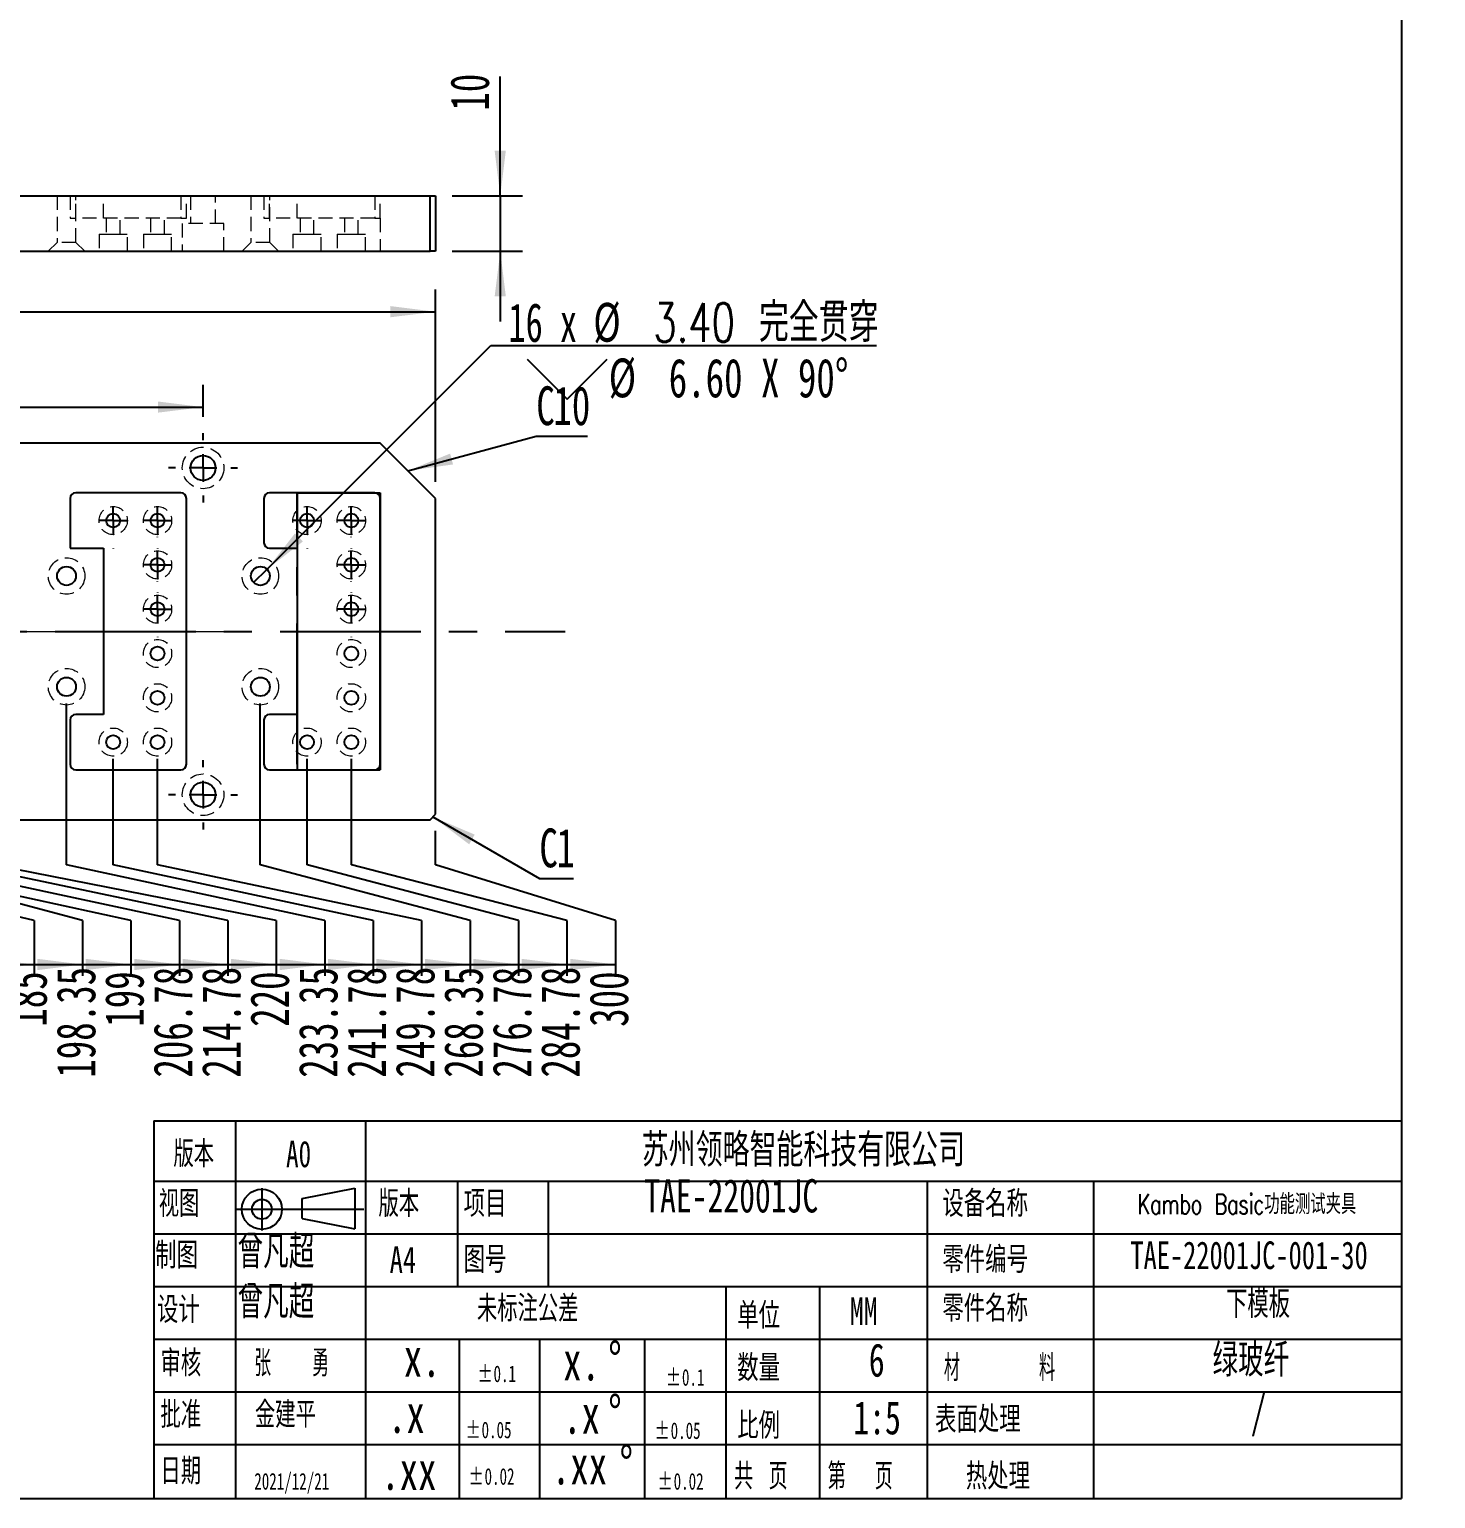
# Model space of a CAD drawing. Header units: millimetres. Extents: x 2 to 295, y 3 to 207.
# Drawn here: x 168.3 to 295.3, y 3.1 to 135.7 of the extents above; entities that cross this region are included whole.
import ezdxf

# ---------------------------------------------------------------- set-up
doc = ezdxf.new("R2010")
doc.units = ezdxf.units.MM
doc.linetypes.add('CENTERX2', pattern=[20.32, 12.7, -2.54, 2.54, -2.54])
doc.linetypes.add('HIDDEN', pattern=[1.905, 1.27, -0.635])
for name, color, linetype in [('FORMAT', 7, 'Continuous'), ('图层1', 5, 'CENTERX2'), ('图层7', 7, 'Continuous'), ('图框', 7, 'Continuous')]:
    doc.layers.add(name, color=color, linetype=linetype)
doc.layers.add('粗实线', color=7, linetype='Continuous', lineweight=25)
doc.styles.add('SLDTEXTSTYLE0', font='TXT', dxfattribs={"width": 0.7, "bigfont": 'bigfont'})
doc.styles.add('SLDTEXTSTYLE1', font='TXT', dxfattribs={"width": 0.736842, "bigfont": 'bigfont'})
doc.styles.add('SLDTEXTSTYLE10', font='TXT', dxfattribs={"width": 0.65})
doc.styles.add('SLDTEXTSTYLE2', font='TXT', dxfattribs={"width": 0.7})
doc.styles.add('SLDTEXTSTYLE3', font='TXT', dxfattribs={"width": 0.663})
doc.styles.add('SLDTEXTSTYLE4', font='TXT', dxfattribs={"width": 0.559211, "bigfont": 'bigfont'})
doc.styles.add('SLDTEXTSTYLE5', font='TXT', dxfattribs={"width": 0.736842})
doc.styles.add('SLDTEXTSTYLE7', font='TXT', dxfattribs={"width": 0.657895, "bigfont": 'bigfont'})
doc.styles.add('SLDTEXTSTYLE8', font='TXT', dxfattribs={"width": 0.618421, "bigfont": 'bigfont'})
doc.styles.add('SLDTEXTSTYLE9', font='TXT', dxfattribs={"width": 0.58, "bigfont": 'bigfont'})
doc.dimstyles.new('SLDDIMSTYLE1', dxfattribs={"dimtxt": 3.5, "dimasz": 4.08, "dimexe": 0, "dimexo": 0.0625, "dimgap": 0.875, "dimtad": 0, "dimtih": 1, "dimtoh": 1, "dimlfac": 2, "dimrnd": 1e-09, "dimzin": 12, "dimdsep": 46, "dimtxsty": 'SLDTEXTSTYLE2', "dimsah": 1, "dimcen": 0.09, "dimadec": 0, "dimazin": 3, "dimtfac": 1, "dimtofl": 0, "dimtmove": 0, "dimatfit": 3, "dimfxl": 0, "dimfrac": 2, "dimtolj": 1, "dimtzin": 12, "dimarcsym": 0})
doc.dimstyles.new('SLDDIMSTYLE2', dxfattribs={"dimtxt": 3.5, "dimasz": 4.08, "dimexe": 0, "dimexo": 0.0625, "dimgap": 0.875, "dimtad": 2, "dimlfac": 2, "dimrnd": 1e-09, "dimzin": 12, "dimdsep": 46, "dimtxsty": 'SLDTEXTSTYLE2', "dimsah": 1, "dimcen": 0.09, "dimadec": 0, "dimazin": 3, "dimtol": 1, "dimtm": 0.1, "dimtfac": 1, "dimtofl": 0, "dimtmove": 0, "dimatfit": 3, "dimfxl": 0, "dimfrac": 2, "dimtolj": 1, "dimtzin": 0, "dimarcsym": 0})
doc.dimstyles.new('SLDDIMSTYLE3', dxfattribs={"dimtxt": 3.5, "dimasz": 4.08, "dimexe": 0, "dimexo": 0.0625, "dimgap": 0.875, "dimtad": 2, "dimlfac": 2, "dimrnd": 1e-09, "dimzin": 12, "dimdsep": 46, "dimtxsty": 'SLDTEXTSTYLE2', "dimsah": 1, "dimcen": 0.09, "dimadec": 0, "dimazin": 3, "dimtfac": 1, "dimtofl": 0, "dimtmove": 0, "dimatfit": 3, "dimfxl": 0, "dimfrac": 2, "dimtolj": 1, "dimtzin": 12, "dimarcsym": 0})
doc.dimstyles.new('SLDDIMSTYLE4', dxfattribs={"dimtxt": 3.5, "dimasz": 4.08, "dimexe": 0, "dimexo": 0.0625, "dimgap": 0.875, "dimtad": 0, "dimtih": 1, "dimtoh": 1, "dimlfac": 2, "dimrnd": 1e-09, "dimzin": 4, "dimdsep": 46, "dimtxsty": 'SLDTEXTSTYLE2', "dimblk1": 'NONE', "dimsah": 1, "dimcen": 0, "dimadec": 0, "dimazin": 1, "dimtfac": 1, "dimtmove": 0, "dimatfit": 3, "dimldrblk": 'NONE', "dimfxl": 0, "dimfrac": 2, "dimtolj": 1, "dimtzin": 12, "dimarcsym": 0})
doc.dimstyles.new('SLDDIMSTYLE5', dxfattribs={"dimtxt": 3.5, "dimasz": 4.08, "dimexe": 0, "dimexo": 0.0625, "dimgap": 0.875, "dimtad": 2, "dimlfac": 2, "dimrnd": 1e-09, "dimzin": 12, "dimdsep": 46, "dimtxsty": 'SLDTEXTSTYLE2', "dimsah": 1, "dimcen": 0.09, "dimadec": 0, "dimazin": 3, "dimtfac": 1, "dimtmove": 0, "dimatfit": 0, "dimfxl": 0, "dimfrac": 2, "dimtolj": 1, "dimtzin": 12, "dimarcsym": 0})

# ---------------------------------------------------------------- blocks, each defined once
blk = doc.blocks.new('SW_NOTE_0')
at = {"layer": '图层7', "color": 0, "char_height": 1.5, "attachment_point": 1, "style": 'SLDTEXTSTYLE3'}
for s, insert in [('%%p', (0, 1.93)), ('0.05', (1.44, 1.93))]:
    blk.add_mtext(s, dxfattribs=dict(at, insert=insert))
blk = doc.blocks.new('SW_NOTE_1')
at = {"layer": '图层7', "color": 0, "char_height": 1.5, "attachment_point": 1, "style": 'SLDTEXTSTYLE3'}
for s, insert in [('%%p', (0, 1.93)), ('0.02', (1.44, 1.93))]:
    blk.add_mtext(s, dxfattribs=dict(at, insert=insert))
blk = doc.blocks.new('SW_NOTE_2')
at = {"layer": '图层7', "color": 0, "char_height": 1.5, "attachment_point": 1, "style": 'SLDTEXTSTYLE3'}
for s, insert in [('%%p', (0, 1.93)), ('0.1', (1.44, 1.93))]:
    blk.add_mtext(s, dxfattribs=dict(at, insert=insert))
blk = doc.blocks.new('SW_NOTE_4')
at = {"layer": '图层7', "color": 0, "char_height": 3.5, "attachment_point": 1, "style": 'SLDTEXTSTYLE2'}
for s, insert in [('%%d', (4.07, 4.51)), ('.x', (0, 4.51))]:
    blk.add_mtext(s, dxfattribs=dict(at, insert=insert))
blk = doc.blocks.new('SW_NOTE_5')
at = {"layer": '图层7', "color": 0, "char_height": 3.5, "attachment_point": 1, "style": 'SLDTEXTSTYLE2'}
for s, insert in [('%%d', (4.07, 4.51)), ('x.', (0, 4.51))]:
    blk.add_mtext(s, dxfattribs=dict(at, insert=insert))
blk = doc.blocks.new('SW_NOTE_6')
at = {"layer": '图层7', "color": 0, "char_height": 3.5, "attachment_point": 1, "style": 'SLDTEXTSTYLE2'}
for s, insert in [('%%d', (6.11, 4.51)), ('.xx', (0, 4.51))]:
    blk.add_mtext(s, dxfattribs=dict(at, insert=insert))
blk = doc.blocks.new('SW_NOTE_7')
at = {"layer": '图层7', "color": 0, "char_height": 1.5, "attachment_point": 1, "style": 'SLDTEXTSTYLE3'}
for s, insert in [('%%p', (0, 1.93)), ('0.1', (1.44, 1.93))]:
    blk.add_mtext(s, dxfattribs=dict(at, insert=insert))
blk = doc.blocks.new('SW_NOTE_8')
at = {"layer": '图层7', "color": 0, "char_height": 1.5, "attachment_point": 1, "style": 'SLDTEXTSTYLE3'}
for s, insert in [('%%p', (0, 1.93)), ('0.05', (1.44, 1.93))]:
    blk.add_mtext(s, dxfattribs=dict(at, insert=insert))
blk = doc.blocks.new('SW_NOTE_9')
at = {"layer": '图层7', "color": 0, "char_height": 1.5, "attachment_point": 1, "style": 'SLDTEXTSTYLE3'}
for s, insert in [('%%p', (0, 1.93)), ('0.02', (1.44, 1.93))]:
    blk.add_mtext(s, dxfattribs=dict(at, insert=insert))
blk = doc.blocks.new('_D_26')
at = {"layer": '图框'}
for p, q in [((147.49, 60.29), (147.49, 67.88)), ((168.73, 55.29), (147.49, 60.29)), ((168.73, 55.29), (168.73, 50.29)), ((164.35, 51.31), (168.73, 51.31))]:
    blk.add_line(p, q, dxfattribs=at)
blk.add_solid([(168.73, 51.31), (164.65, 51.82), (164.65, 50.8)], dxfattribs=at)
at = {"layer": '图框', "insert": (166.38, 45.69), "char_height": 3.5, "attachment_point": 1, "rotation": 90, "style": 'SLDTEXTSTYLE2'}
blk.add_mtext('185', dxfattribs=at)
blk = doc.blocks.new('_D_27')
at = {"layer": '图框'}
for p, q in [((154.16, 60.29), (154.16, 74.88)), ((173.1, 55.29), (154.16, 60.29)), ((173.1, 55.29), (173.1, 50.29)), ((168.73, 51.31), (173.1, 51.31))]:
    blk.add_line(p, q, dxfattribs=at)
blk.add_solid([(173.1, 51.31), (169.02, 51.82), (169.02, 50.8)], dxfattribs=at)
at = {"layer": '图框', "insert": (170.76, 41.09), "char_height": 3.5, "attachment_point": 1, "rotation": 90, "style": 'SLDTEXTSTYLE2'}
blk.add_mtext('198.35', dxfattribs=at)
blk = doc.blocks.new('_D_28')
at = {"layer": '图框'}
for p, q in [((154.49, 60.29), (154.49, 67.88)), ((177.48, 55.29), (154.49, 60.29)), ((177.48, 55.29), (177.48, 50.29)), ((173.1, 51.31), (177.48, 51.31))]:
    blk.add_line(p, q, dxfattribs=at)
blk.add_solid([(177.48, 51.31), (173.4, 51.82), (173.4, 50.8)], dxfattribs=at)
at = {"layer": '图框', "insert": (175.13, 45.69), "char_height": 3.5, "attachment_point": 1, "rotation": 90, "style": 'SLDTEXTSTYLE2'}
blk.add_mtext('199', dxfattribs=at)
blk = doc.blocks.new('_D_29')
at = {"layer": '图框'}
for p, q in [((158.38, 60.29), (158.38, 69.88)), ((181.85, 55.29), (158.38, 60.29)), ((181.85, 55.29), (181.85, 50.29)), ((177.48, 51.31), (181.85, 51.31))]:
    blk.add_line(p, q, dxfattribs=at)
blk.add_solid([(181.85, 51.31), (177.77, 51.82), (177.77, 50.8)], dxfattribs=at)
at = {"layer": '图框', "insert": (179.51, 41.1), "char_height": 3.5, "attachment_point": 1, "rotation": 90, "style": 'SLDTEXTSTYLE2'}
blk.add_mtext('206.78', dxfattribs=at)
blk = doc.blocks.new('_D_30')
at = {"layer": '图框'}
for p, q in [((162.38, 60.29), (162.38, 69.88)), ((186.23, 55.29), (162.38, 60.29)), ((186.23, 55.29), (186.23, 50.29)), ((181.85, 51.31), (186.23, 51.31))]:
    blk.add_line(p, q, dxfattribs=at)
blk.add_solid([(186.23, 51.31), (182.15, 51.82), (182.15, 50.8)], dxfattribs=at)
at = {"layer": '图框', "insert": (183.88, 41.09), "char_height": 3.5, "attachment_point": 1, "rotation": 90, "style": 'SLDTEXTSTYLE2'}
blk.add_mtext('214.78', dxfattribs=at)
blk = doc.blocks.new('_D_31')
at = {"layer": '图框'}
for p, q in [((164.99, 60.29), (164.99, 67.88)), ((190.6, 55.29), (164.99, 60.29)), ((190.6, 55.29), (190.6, 50.29)), ((186.23, 51.31), (190.6, 51.31))]:
    blk.add_line(p, q, dxfattribs=at)
blk.add_solid([(190.6, 51.31), (186.52, 51.82), (186.52, 50.8)], dxfattribs=at)
at = {"layer": '图框', "insert": (188.25, 45.68), "char_height": 3.5, "attachment_point": 1, "rotation": 90, "style": 'SLDTEXTSTYLE2'}
blk.add_mtext('220', dxfattribs=at)
blk = doc.blocks.new('_D_32')
at = {"layer": '图框'}
for p, q in [((171.66, 60.29), (171.66, 74.88)), ((194.98, 55.29), (171.66, 60.29)), ((194.98, 55.29), (194.98, 50.29)), ((190.6, 51.31), (194.98, 51.31))]:
    blk.add_line(p, q, dxfattribs=at)
blk.add_solid([(194.98, 51.31), (190.9, 51.82), (190.9, 50.8)], dxfattribs=at)
at = {"layer": '图框', "insert": (192.63, 41.08), "char_height": 3.5, "attachment_point": 1, "rotation": 90, "style": 'SLDTEXTSTYLE2'}
blk.add_mtext('233.35', dxfattribs=at)
blk = doc.blocks.new('_D_33')
at = {"layer": '图框'}
for p, q in [((175.88, 60.29), (175.88, 69.88)), ((199.35, 55.29), (175.88, 60.29)), ((199.35, 55.29), (199.35, 50.29)), ((194.98, 51.31), (199.35, 51.31))]:
    blk.add_line(p, q, dxfattribs=at)
blk.add_solid([(199.35, 51.31), (195.27, 51.82), (195.27, 50.8)], dxfattribs=at)
at = {"layer": '图框', "insert": (197, 41.09), "char_height": 3.5, "attachment_point": 1, "rotation": 90, "style": 'SLDTEXTSTYLE2'}
blk.add_mtext('241.78', dxfattribs=at)
blk = doc.blocks.new('_D_34')
at = {"layer": '图框'}
for p, q in [((179.88, 60.29), (179.88, 69.88)), ((203.72, 55.29), (179.88, 60.29)), ((203.72, 55.29), (203.72, 50.29)), ((199.35, 51.31), (203.72, 51.31))]:
    blk.add_line(p, q, dxfattribs=at)
blk.add_solid([(203.72, 51.31), (199.64, 51.82), (199.64, 50.8)], dxfattribs=at)
at = {"layer": '图框', "insert": (201.38, 41.1), "char_height": 3.5, "attachment_point": 1, "rotation": 90, "style": 'SLDTEXTSTYLE2'}
blk.add_mtext('249.78', dxfattribs=at)
blk = doc.blocks.new('_D_35')
at = {"layer": '图框'}
for p, q in [((189.16, 60.29), (189.16, 74.88)), ((208.1, 55.29), (189.16, 60.29)), ((208.1, 55.29), (208.1, 50.29)), ((203.72, 51.31), (208.1, 51.31))]:
    blk.add_line(p, q, dxfattribs=at)
blk.add_solid([(208.1, 51.31), (204.02, 51.82), (204.02, 50.8)], dxfattribs=at)
at = {"layer": '图框', "insert": (205.75, 41.09), "char_height": 3.5, "attachment_point": 1, "rotation": 90, "style": 'SLDTEXTSTYLE2'}
blk.add_mtext('268.35', dxfattribs=at)
blk = doc.blocks.new('_D_36')
at = {"layer": '图框'}
for p, q in [((193.38, 60.29), (193.38, 69.88)), ((212.47, 55.29), (193.38, 60.29)), ((212.47, 55.29), (212.47, 50.29)), ((208.1, 51.31), (212.47, 51.31))]:
    blk.add_line(p, q, dxfattribs=at)
blk.add_solid([(212.47, 51.31), (208.39, 51.82), (208.39, 50.8)], dxfattribs=at)
at = {"layer": '图框', "insert": (210.13, 41.1), "char_height": 3.5, "attachment_point": 1, "rotation": 90, "style": 'SLDTEXTSTYLE2'}
blk.add_mtext('276.78', dxfattribs=at)
blk = doc.blocks.new('_D_37')
at = {"layer": '图框'}
for p, q in [((197.38, 60.29), (197.38, 69.88)), ((216.85, 55.29), (197.38, 60.29)), ((216.85, 55.29), (216.85, 50.29)), ((212.47, 51.31), (216.85, 51.31))]:
    blk.add_line(p, q, dxfattribs=at)
blk.add_solid([(216.85, 51.31), (212.77, 51.82), (212.77, 50.8)], dxfattribs=at)
at = {"layer": '图框', "insert": (214.5, 41.1), "char_height": 3.5, "attachment_point": 1, "rotation": 90, "style": 'SLDTEXTSTYLE2'}
blk.add_mtext('284.78', dxfattribs=at)
blk = doc.blocks.new('_D_38')
at = {"layer": '图框'}
for p, q in [((204.99, 60.29), (204.99, 63.38)), ((221.22, 55.29), (204.99, 60.29)), ((221.22, 55.29), (221.22, 50.29)), ((216.85, 51.31), (221.22, 51.31))]:
    blk.add_line(p, q, dxfattribs=at)
blk.add_solid([(221.22, 51.31), (217.14, 51.82), (217.14, 50.8)], dxfattribs=at)
at = {"layer": '图框', "insert": (218.88, 45.68), "char_height": 3.5, "attachment_point": 1, "rotation": 90, "style": 'SLDTEXTSTYLE2'}
blk.add_mtext('300', dxfattribs=at)
blk = doc.blocks.new('_D_39')
at = {"layer": '图框'}
for p, q in [((54.99, 99.38), (54.99, 112.23)), ((204.99, 94.88), (204.99, 112.23)), ((54.99, 110.23), (204.99, 110.23))]:
    blk.add_line(p, q, dxfattribs=at)
for points in [[(54.99, 110.23), (59.07, 109.73), (59.07, 110.74)], [(204.99, 110.23), (200.91, 110.74), (200.91, 109.73)]]:
    blk.add_solid(points, dxfattribs=at)
at = {"layer": '图框', "char_height": 3.5, "attachment_point": 1, "style": 'SLDTEXTSTYLE2'}
for s, insert in [('0', (134.81, 119.12)), ('300', (126.51, 114.75)), ('0.10', (134.81, 114.76)), ('-', (132.65, 114.76))]:
    blk.add_mtext(s, dxfattribs=dict(at, insert=insert))
blk = doc.blocks.new('_D_43')
at = {"layer": '图框'}
for p, q in [((131.49, 100.75), (131.49, 103.62)), ((183.99, 100.75), (183.99, 103.62)), ((131.49, 101.62), (183.99, 101.62))]:
    blk.add_line(p, q, dxfattribs=at)
for points in [[(131.49, 101.62), (135.57, 101.12), (135.57, 102.13)], [(183.99, 101.62), (179.91, 102.13), (179.91, 101.12)]]:
    blk.add_solid(points, dxfattribs=at)
at = {"layer": '图框', "insert": (158.59, 106.14), "char_height": 3.5, "attachment_point": 1, "style": 'SLDTEXTSTYLE2'}
blk.add_mtext('105', dxfattribs=at)
blk = doc.blocks.new('SW_CHAMFER_DIMENSION_0')
at = {"layer": '图框', "color": 0}
for p, q in [((-11.59, -3.11), (0, 0)), ((0, 0), (4.61, 0))]:
    blk.add_line(p, q, dxfattribs=at)
blk.add_solid([(-11.59, -3.11), (-7.52, -2.54), (-7.78, -1.56)], dxfattribs=at)
at = {"layer": '图框', "color": 0, "char_height": 3.5, "attachment_point": 1, "style": 'SLDTEXTSTYLE2'}
for s, insert in [('C', (0, 4.51)), ('10', (1.54, 4.51))]:
    blk.add_mtext(s, dxfattribs=dict(at, insert=insert))
blk = doc.blocks.new('SW_CHAMFER_DIMENSION_1')
at = {"layer": '图框', "color": 0}
for p, q in [((-9.62, 5.56), (0, 0)), ((0, 0), (3.07, 0))]:
    blk.add_line(p, q, dxfattribs=at)
blk.add_solid([(-9.62, 5.56), (-6.34, 3.08), (-5.84, 3.96)], dxfattribs=at)
at = {"layer": '图框', "color": 0, "char_height": 3.5, "attachment_point": 1, "style": 'SLDTEXTSTYLE2'}
for s, insert in [('C', (0, 4.51)), ('1', (1.54, 4.51))]:
    blk.add_mtext(s, dxfattribs=dict(at, insert=insert))
blk = doc.blocks.new('SW_SYMBOL_HOLE_SINK')
at = {"layer": '图框', "color": 0}
for p, q in [((0, 875), (800, 75)), ((800, 75), (1600, 875))]:
    blk.add_line(p, q, dxfattribs=at)
blk = doc.blocks.new('_D_44')
at = {"layer": '图框'}
for p, q in [((189.77, 86.98), (209.98, 107.19)), ((209.98, 107.19), (244.79, 107.19)), ((188.56, 85.78), (189.77, 86.98))]:
    blk.add_line(p, q, dxfattribs=at)
blk.add_solid([(189.77, 86.98), (193.01, 89.5), (192.29, 90.22)], dxfattribs=at)
at = {"layer": '图框', "xscale": 0.004511737089201878, "yscale": 0.004511737089201878, "zscale": 0.004511737089201878}
blk.add_blockref('SW_SYMBOL_HOLE_SINK', (213.25, 102.01), dxfattribs=at)
at = {"layer": '图框', "char_height": 3.5, "attachment_point": 1}
for s, insert, style in [('16 x', (211.57, 111.01), 'SLDTEXTSTYLE10'), ('%%c', (219.23, 111.03), 'SLDTEXTSTYLE2'), ('3.40 \\M+18AAE\\M+19153贯\\M+190FA', (224.66, 111.01), 'SLDTEXTSTYLE0'), ('%%c', (220.62, 106.01), 'SLDTEXTSTYLE2'), ('6.60 X 90°', (226.04, 106), 'SLDTEXTSTYLE2')]:
    blk.add_mtext(s, dxfattribs=dict(at, insert=insert, style=style))
blk = doc.blocks.new('_NONE')
blk = doc.blocks.new('SW_CENTERMARKSYMBOL_0')
at = {"layer": '图框', "color": 0}
for p, q in [((0, 2.5), (0, 2.525)), ((17.5, 2.5), (17.5, 2.525)), ((0, 0), (-1.25, 0)), ((0, 0), (0, 1.25)), ((0, 0), (0, -1.25)), ((0, 0), (1.25, 0)), ((17.5, 0), (16.25, 0)), ((17.5, 0), (17.5, 1.25)), ((17.5, 0), (17.5, -1.25)), ((17.5, 0), (18.75, 0)), ((20, 0), (20.025, 0)), ((0, -2.5), (0, -2.525)), ((17.5, -2.5), (17.5, -2.525))]:
    blk.add_line(p, q, dxfattribs=at)
blk = doc.blocks.new('SW_CENTERMARKSYMBOL_1')
at = {"layer": '图框', "color": 0}
for p, q in [((0, 2.5), (0, 2.525)), ((17.5, 2.5), (17.5, 2.525)), ((0, 0), (-1.25, 0)), ((0, 0), (0, 1.25)), ((0, 0), (0, -1.25)), ((0, 0), (1.25, 0)), ((17.5, 0), (16.25, 0)), ((17.5, 0), (17.5, 1.25)), ((17.5, 0), (17.5, -1.25)), ((17.5, 0), (18.75, 0)), ((20, 0), (20.025, 0)), ((0, -2.5), (0, -2.525)), ((17.5, -2.5), (17.5, -2.525))]:
    blk.add_line(p, q, dxfattribs=at)
blk = doc.blocks.new('SW_CENTERMARKSYMBOL_2')
at = {"layer": '图框', "color": 0}
for p, q in [((-87.5, 2.5), (-87.5, 2.525)), ((-70, 2.5), (-70, 2.525)), ((-52.5, 2.5), (-52.5, 2.525)), ((-35, 2.5), (-35, 2.525)), ((-17.5, 2.5), (-17.5, 2.525)), ((0, 2.5), (0, 2.525)), ((17.5, 2.5), (17.5, 2.525)), ((-90, 0), (-90.025, 0)), ((-87.5, 0), (-88.75, 0)), ((-87.5, 0), (-87.5, 1.25)), ((-87.5, 0), (-87.5, -1.25)), ((-87.5, 0), (-86.25, 0)), ((-70, 0), (-71.25, 0)), ((-70, 0), (-70, 1.25)), ((-70, 0), (-70, -1.25)), ((-70, 0), (-68.75, 0)), ((-52.5, 0), (-53.75, 0)), ((-52.5, 0), (-52.5, 1.25)), ((-52.5, 0), (-52.5, -1.25)), ((-52.5, 0), (-51.25, 0)), ((-35, 0), (-36.25, 0)), ((-35, 0), (-35, 1.25)), ((-35, 0), (-35, -1.25)), ((-35, 0), (-33.75, 0)), ((-17.5, 0), (-18.75, 0)), ((-17.5, 0), (-17.5, 1.25)), ((-17.5, 0), (-17.5, -1.25)), ((-17.5, 0), (-16.25, 0)), ((0, 0), (-1.25, 0)), ((0, 0), (0, 1.25)), ((0, 0), (0, -1.25)), ((0, 0), (1.25, 0)), ((17.5, 0), (16.25, 0)), ((17.5, 0), (17.5, 1.25)), ((17.5, 0), (17.5, -1.25)), ((17.5, 0), (18.75, 0)), ((20, 0), (20.025, 0)), ((-87.5, -2.5), (-87.5, -2.525)), ((-70, -2.5), (-70, -2.525)), ((-52.5, -2.5), (-52.5, -2.525)), ((-35, -2.5), (-35, -2.525)), ((-17.5, -2.5), (-17.5, -2.525)), ((0, -2.5), (0, -2.525)), ((17.5, -2.5), (17.5, -2.525))]:
    blk.add_line(p, q, dxfattribs=at)
blk = doc.blocks.new('SW_CENTERMARKSYMBOL_3')
at = {"layer": '图框', "color": 0}
for p, q in [((0, 2.5), (0, 2.525)), ((17.5, 2.5), (17.5, 2.525)), ((0, 0), (-1.25, 0)), ((0, 0), (0, 1.25)), ((0, 0), (0, -1.25)), ((0, 0), (1.25, 0)), ((17.5, 0), (16.25, 0)), ((17.5, 0), (17.5, 1.25)), ((17.5, 0), (17.5, -1.25)), ((17.5, 0), (18.75, 0)), ((20, 0), (20.025, 0)), ((0, -2.5), (0, -2.525)), ((17.5, -2.5), (17.5, -2.525))]:
    blk.add_line(p, q, dxfattribs=at)
blk = doc.blocks.new('SW_CENTERMARKSYMBOL_8')
at = {"layer": '图框', "color": 0}
for p, q in [((0, 2.5), (0, 3.125)), ((-2.5, 0), (-3.125, 0)), ((0, 0), (-1.25, 0)), ((0, 0), (0, 1.25)), ((0, 0), (0, -1.25)), ((0, 0), (1.25, 0)), ((2.5, 0), (3.125, 0)), ((0, -2.5), (0, -3.125))]:
    blk.add_line(p, q, dxfattribs=at)
blk = doc.blocks.new('SW_CENTERMARKSYMBOL_9')
at = {"layer": '图框', "color": 0}
for p, q in [((0, 2.5), (0, 3.125)), ((-2.5, 0), (-3.125, 0)), ((0, 0), (-1.25, 0)), ((0, 0), (0, 1.25)), ((0, 0), (0, -1.25)), ((0, 0), (1.25, 0)), ((2.5, 0), (3.125, 0)), ((0, -2.5), (0, -3.125))]:
    blk.add_line(p, q, dxfattribs=at)
blk = doc.blocks.new('_D_45')
at = {"layer": '图框'}
for p, q in [((210.83, 120.69), (210.83, 131.45)), ((206.49, 120.69), (212.83, 120.69)), ((210.83, 120.69), (210.83, 115.69)), ((206.49, 115.69), (212.83, 115.69)), ((210.83, 115.69), (210.83, 109.34))]:
    blk.add_line(p, q, dxfattribs=at)
for points in [[(210.83, 120.69), (211.33, 124.77), (210.32, 124.77)], [(210.83, 115.69), (210.32, 111.61), (211.33, 111.61)]]:
    blk.add_solid(points, dxfattribs=at)
at = {"layer": '图框', "insert": (206.31, 128.38), "char_height": 3.5, "attachment_point": 1, "rotation": 90, "style": 'SLDTEXTSTYLE2'}
blk.add_mtext('10', dxfattribs=at)

msp = doc.modelspace()

# ---------------------------------------------------------------- linework, layer by layer
at = {"color": 7, "linetype": 'Continuous', "lineweight": 25}
for p, q in [((55.489, 120.6896), (204.489, 120.6896)), ((204.489, 115.6896), (204.489, 120.6896)), ((204.489, 120.6896), (204.989, 120.6896)), ((204.989, 120.6896), (204.989, 115.6896)), ((55.489, 115.6896), (204.489, 115.6896)), ((204.989, 115.6896), (204.489, 115.6896)), ((199.989, 98.3787), (55.489, 98.3787)), ((204.989, 93.3787), (199.989, 98.3787)), ((171.989, 93.3787), (171.989, 88.8787)), ((181.989, 93.8787), (172.489, 93.8787)), ((182.489, 69.3787), (182.489, 93.3787)), ((189.489, 93.3787), (189.489, 89.3787)), ((199.489, 93.8787), (189.989, 93.8787)), ((199.989, 69.3787), (199.989, 93.3787)), ((204.989, 64.8787), (204.989, 93.3787)), ((171.989, 88.8787), (174.989, 88.8787)), ((174.989, 88.8787), (174.989, 73.8787)), ((189.989, 88.8787), (192.489, 88.8787)), ((192.489, 88.8787), (192.489, 73.8787)), ((171.989, 73.3787), (171.989, 69.3787)), ((174.989, 73.8787), (172.489, 73.8787)), ((189.489, 73.3787), (189.489, 69.3787)), ((192.489, 73.8787), (189.989, 73.8787)), ((172.489, 68.8787), (181.989, 68.8787)), ((189.989, 68.8787), (199.489, 68.8787)), ((55.489, 64.3787), (204.489, 64.3787)), ((204.489, 64.3787), (204.989, 64.8787))]:
    msp.add_line(p, q, dxfattribs=at)
at = {"color": 7, "linetype": 'HIDDEN', "lineweight": 18}
for p, q in [((170.814, 120.6896), (170.814, 116.4896)), ((171.989, 120.6896), (171.989, 118.6896)), ((172.489, 118.6896), (172.489, 120.6896)), ((172.514, 116.4896), (172.514, 120.6896)), ((174.989, 118.6896), (174.989, 120.6896)), ((181.989, 120.6896), (181.989, 118.6896)), ((182.489, 118.6896), (182.489, 120.6896)), ((182.864, 120.6896), (182.864, 118.1896)), ((185.114, 118.1896), (185.114, 120.6896)), ((188.314, 120.6896), (188.314, 116.4896)), ((189.489, 120.6896), (189.489, 118.6896)), ((189.989, 118.6896), (189.989, 120.6896)), ((190.014, 116.4896), (190.014, 120.6896)), ((192.489, 118.6896), (192.489, 120.6896)), ((199.489, 120.6896), (199.489, 118.6896)), ((199.989, 118.6896), (199.989, 120.6896)), ((171.989, 118.6896), (172.489, 118.6896)), ((181.989, 118.6896), (172.489, 118.6896)), ((175.254, 118.6896), (175.254, 117.2396)), ((176.504, 117.2396), (176.504, 118.6896)), ((179.254, 118.6896), (179.254, 117.2396)), ((180.504, 117.2396), (180.504, 118.6896)), ((181.989, 118.6896), (182.489, 118.6896)), ((185.864, 118.1896), (182.114, 118.1896)), ((182.114, 118.1896), (182.114, 115.6896)), ((185.864, 115.6896), (185.864, 118.1896)), ((189.489, 118.6896), (189.989, 118.6896)), ((199.489, 118.6896), (189.989, 118.6896)), ((192.754, 118.6896), (192.754, 117.2396)), ((194.004, 117.2396), (194.004, 118.6896)), ((196.754, 118.6896), (196.754, 117.2396)), ((198.004, 117.2396), (198.004, 118.6896)), ((199.489, 118.6896), (199.989, 118.6896)), ((199.989, 118.6896), (199.989, 115.6896)), ((174.604, 117.2396), (175.879, 117.2396)), ((174.604, 117.2396), (174.604, 115.6896)), ((175.879, 117.2396), (177.154, 117.2396)), ((177.154, 115.6896), (177.154, 117.2396)), ((178.604, 117.2396), (179.879, 117.2396)), ((178.604, 117.2396), (178.604, 115.6896)), ((179.879, 117.2396), (181.154, 117.2396)), ((181.154, 115.6896), (181.154, 117.2396)), ((192.104, 117.2396), (193.379, 117.2396)), ((192.104, 117.2396), (192.104, 115.6896)), ((193.379, 117.2396), (194.654, 117.2396)), ((194.654, 115.6896), (194.654, 117.2396)), ((196.104, 117.2396), (197.379, 117.2396)), ((196.104, 117.2396), (196.104, 115.6896)), ((197.379, 117.2396), (198.654, 117.2396)), ((198.654, 115.6896), (198.654, 117.2396)), ((170.814, 116.4896), (170.014, 115.6896)), ((172.514, 116.4896), (170.814, 116.4896)), ((173.314, 115.6896), (172.514, 116.4896)), ((188.314, 116.4896), (187.514, 115.6896)), ((190.014, 116.4896), (188.314, 116.4896)), ((190.814, 115.6896), (190.014, 116.4896))]:
    msp.add_line(p, q, dxfattribs=at)
at = {"color": 7, "linetype": 'CENTERX2'}
for p, q in [((192.489, 69.3787), (192.489, 93.8787)), ((192.489, 93.8787), (199.989, 93.8787)), ((129.989, 81.3787), (216.6855, 81.3787))]:
    msp.add_line(p, q, dxfattribs=at)
at = {"color": 7, "linetype": 'Continuous'}
for p, q in [((192.489, 93.8787), (199.989, 93.8787)), ((192.489, 93.8787), (192.489, 68.8787)), ((199.989, 93.8787), (199.989, 68.8787)), ((192.489, 68.8787), (199.989, 68.8787))]:
    msp.add_line(p, q, dxfattribs=at)
at = {"color": 7, "linetype": 'HIDDEN', "lineweight": 18}
for centre, radius in [((183.989, 96.1287), 1.875), ((175.879, 91.3787), 1.275), ((179.879, 91.3787), 1.275), ((193.379, 91.3787), 1.275), ((197.379, 91.3787), 1.275), ((171.664, 86.3787), 1.65), ((179.879, 87.3787), 1.275), ((189.164, 86.3787), 1.65), ((197.379, 87.3787), 1.275), ((179.879, 83.3787), 1.275), ((197.379, 83.3787), 1.275), ((179.879, 79.3787), 1.275), ((197.379, 79.3787), 1.275), ((171.664, 76.3787), 1.65), ((189.164, 76.3787), 1.65), ((179.879, 75.3787), 1.275), ((197.379, 75.3787), 1.275), ((175.879, 71.3787), 1.275), ((179.879, 71.3787), 1.275), ((193.379, 71.3787), 1.275), ((197.379, 71.3787), 1.275), ((183.989, 66.6287), 1.875)]:
    msp.add_circle(centre, radius, dxfattribs=at)
at = {"color": 7, "linetype": 'Continuous', "lineweight": 25}
for centre, radius in [((183.989, 96.1287), 1.125), ((175.879, 91.3787), 0.625), ((179.879, 91.3787), 0.625), ((193.379, 91.3787), 0.625), ((197.379, 91.3787), 0.625), ((179.879, 87.3787), 0.625), ((197.379, 87.3787), 0.625), ((171.664, 86.3787), 0.85), ((189.164, 86.3787), 0.85), ((179.879, 83.3787), 0.625), ((197.379, 83.3787), 0.625), ((179.879, 79.3787), 0.625), ((197.379, 79.3787), 0.625), ((171.664, 76.3787), 0.85), ((189.164, 76.3787), 0.85), ((179.879, 75.3787), 0.625), ((197.379, 75.3787), 0.625), ((175.879, 71.3787), 0.625), ((179.879, 71.3787), 0.625), ((193.379, 71.3787), 0.625), ((197.379, 71.3787), 0.625), ((183.989, 66.6287), 1.125)]:
    msp.add_circle(centre, radius, dxfattribs=at)
for centre, start, end in [((172.489, 93.3787), 90, 180), ((181.989, 93.3787), 0, 90), ((189.989, 93.3787), 90, 180), ((199.489, 93.3787), 0, 90), ((189.989, 89.3787), 180, 270), ((172.489, 73.3787), 90, 180), ((189.989, 73.3787), 90, 180), ((172.489, 69.3787), 180, 270), ((181.989, 69.3787), 270, 0), ((189.989, 69.3787), 180, 270), ((199.489, 69.3787), 270, 0)]:
    msp.add_arc(centre, 0.5, start, end, dxfattribs=at)
at = {"layer": 'FORMAT'}
for p, q in [((186.9105, 37.1977), (186.9105, 3.096)), ((198.6608, 37.1977), (198.6608, 3.096)), ((179.5526, 31.7585), (292.2034, 31.7585)), ((192.9513, 30.2008), (197.6888, 31.1259)), ((197.6888, 31.1259), (197.6888, 27.459)), ((206.9514, 31.7585), (206.9514, 22.2447)), ((215.1545, 31.7585), (215.1545, 22.2447)), ((249.3619, 31.7585), (249.3619, 3.096)), ((264.3995, 31.7585), (264.3995, 3.096)), ((192.9513, 28.3841), (192.9513, 30.2008)), ((192.9513, 28.3841), (197.6888, 27.459)), ((179.5526, 27.0016), (292.2034, 27.0016)), ((179.5526, 22.2447), (292.2034, 22.2447)), ((231.209, 22.2447), (231.209, 3.096)), ((239.69, 3.096), (239.69, 22.2447)), ((179.5526, 17.4877), (292.2034, 17.4877)), ((207.1023, 17.4877), (207.1023, 3.096)), ((214.3712, 17.4877), (214.3712, 3.096)), ((223.8382, 17.4877), (223.8382, 3.096)), ((179.5526, 12.7308), (292.2034, 12.7308)), ((179.5526, 7.9739), (292.2034, 7.9739))]:
    msp.add_line(p, q, dxfattribs=at)
at = {"layer": 'FORMAT', "linetype": 'CENTERX2'}
for p, q in [((189.3023, 31.121), (189.3023, 27.3042)), ((186.9105, 29.2126), (198.5177, 29.2126))]:
    msp.add_line(p, q, dxfattribs=at)
at = {"layer": 'FORMAT'}
for radius in [1.8127, 0.8876]:
    msp.add_circle((189.3023, 29.2126), radius, dxfattribs=at)
at = {"layer": '图框', "linetype": 'CENTERX2', "lineweight": 18, "ltscale": 2.5}
msp.add_line((53.489, 81.3787), (204.239, 81.3787), dxfattribs=at)
at = {"layer": '粗实线', "color": 5}
for p in [(292.2034, 206.5709), (2.2034, 3.096)]:
    msp.add_line(p, (292.2034, 3.096), dxfattribs=at)
at = {"layer": '粗实线'}
for q in [(179.5526, 3.096), (292.2034, 37.1977)]:
    msp.add_line((179.5526, 37.1977), q, dxfattribs=at)

# ---------------------------------------------------------------- block references
at = {"layer": '图层7'}
for name, p in [('SW_NOTE_5', (216.501, 12.7556)), ('SW_NOTE_2', (208.7805, 13.1843)), ('SW_NOTE_7', (225.794, 12.8605)), ('SW_NOTE_4', (216.501, 7.9479)), ('SW_NOTE_0', (207.6993, 8.1175)), ('SW_NOTE_8', (224.7726, 8.0528)), ('SW_NOTE_6', (215.4826, 3.3728)), ('SW_NOTE_1', (207.9701, 3.9175)), ('SW_NOTE_9', (225.0434, 3.4777))]:
    msp.add_blockref(name, p, dxfattribs=at)
at = {"layer": '图框'}
for name, p in [('SW_CHAMFER_DIMENSION_0', (214.0826, 98.9851)), ('SW_CENTERMARKSYMBOL_9', (183.989, 96.1287)), ('SW_CENTERMARKSYMBOL_3', (175.879, 91.3787)), ('SW_CENTERMARKSYMBOL_0', (179.879, 91.3787)), ('SW_CENTERMARKSYMBOL_1', (179.879, 87.3787)), ('SW_CENTERMARKSYMBOL_2', (179.879, 83.3787)), ('SW_CENTERMARKSYMBOL_8', (183.989, 66.6287)), ('SW_CHAMFER_DIMENSION_1', (214.3615, 59.0731))]:
    msp.add_blockref(name, p, dxfattribs=at)

# ---------------------------------------------------------------- texts
at = {"layer": 'FORMAT', "char_height": 2.38125, "attachment_point": 2, "style": 'SLDTEXTSTYLE0'}
for s, insert in [('\\M+194C5\\M+1967B', (183.1502, 35.3948)), ('\\M+196A2标\\M+1928D\\M+18CF6\\M+18DB7', (213.3036, 21.4527))]:
    msp.add_mtext(s, dxfattribs=dict(at, insert=insert))
at = {"layer": 'FORMAT', "color": 5, "insert": (192.6183, 35.3948), "char_height": 2.38125, "attachment_point": 2, "style": 'SLDTEXTSTYLE2'}
msp.add_mtext('A0', dxfattribs=at)
at = {"layer": '图层1'}
for s, insert, char_height, attachment_point, style in [('TAE-22001JC', (231.6855, 31.9277), 3, 2, 'SLDTEXTSTYLE2'), ('Kambo Basic\\M+18CF7\\M+1945C测试夹\\M+18BEF', (278.2525, 30.5774), 1.8, 2, 'SLDTEXTSTYLE0'), ('\\M+1915C\\M+1967D\\M+192B4', (187.11, 26.8774), 3, 1, 'SLDTEXTSTYLE0'), ('TAE-22001JC-001-30', (278.4425, 26.3148), 2.5, 2, 'SLDTEXTSTYLE2'), ('\\M+1915C\\M+1967D\\M+192B4', (187.11, 22.3487), 3, 1, 'SLDTEXTSTYLE0'), ('\\M+189BA\\M+196CD\\M+194C2', (279.2522, 21.9104), 2.5, 2, 'SLDTEXTSTYLE0'), ('绿\\M+1E0DE纤', (278.6089, 17.1055), 3, 2, 'SLDTEXTSTYLE0'), ('6', (244.8218, 17.1055), 3, 2, 'SLDTEXTSTYLE2'), ('/', (279.303, 12.4618), 3, 2, 'SLDTEXTSTYLE2'), ('1:5', (244.8572, 11.8971), 3, 2, 'SLDTEXTSTYLE2')]:
    msp.add_mtext(s, dxfattribs=dict(at, insert=insert, char_height=char_height, attachment_point=attachment_point, style=style))
at = {"layer": '图层7', "attachment_point": 1}
for s, insert, char_height, style in [('苏\\M+18F42领\\M+197AA\\M+19271\\M+1945C\\M+189C8\\M+18B5A\\M+1974C\\M+18CC0\\M+18CF6\\M+18E69', (223.6077, 36.0651), 3, 'SLDTEXTSTYLE1'), ('视图', (179.9882, 30.9073), 2.38125, 'SLDTEXTSTYLE0'), ('\\M+194C5\\M+1967B', (199.8333, 30.9073), 2.38125, 'SLDTEXTSTYLE0'), ('项\\M+196DA', (207.5176, 30.9073), 2.38125, 'SLDTEXTSTYLE1'), ('设备\\M+196BC\\M+18FCC', (250.7534, 30.9073), 2.38125, 'SLDTEXTSTYLE1'), ('\\M+190A7图', (179.6707, 26.2451), 2.38125, 'SLDTEXTSTYLE1'), ('A4', (200.8409, 25.8571), 2.38125, 'SLDTEXTSTYLE5'), ('图\\M+18D86', (207.5176, 25.8571), 2.38125, 'SLDTEXTSTYLE1'), ('\\M+197EB\\M+18C8F编\\M+18D86', (250.7534, 25.8571), 2.38125, 'SLDTEXTSTYLE1'), ('设计', (179.8294, 21.3284), 2.38125, 'SLDTEXTSTYLE1'), ('MM', (242.3949, 21.2617), 2.5, 'SLDTEXTSTYLE5'), ('\\M+197EB\\M+18C8F\\M+196BC\\M+18FCC', (250.7534, 21.4527), 2.38125, 'SLDTEXTSTYLE1'), ('单\\M+188CA', (232.2298, 20.804), 2.38125, 'SLDTEXTSTYLE1'), ('审\\M+18A6A', (180.1469, 16.5082), 2.38125, 'SLDTEXTSTYLE0'), ('张   \\M+19745', (188.6177, 16.5082), 2.38125, 'SLDTEXTSTYLE9'), ('x.', (202.1097, 17.5912), 3.5, 'SLDTEXTSTYLE2'), ('\\M+19094\\M+197CA', (232.2298, 16.0852), 2.38125, 'SLDTEXTSTYLE1'), ('\\M+18DDE      \\M+197BF', (250.8857, 16.0852), 2.38125, 'SLDTEXTSTYLE4'), ('\\M+194E1\\M+18F79', (180.1469, 11.8639), 2.38125, 'SLDTEXTSTYLE0'), ('\\M+18BE0\\M+18C9A\\M+195BD', (188.6777, 11.8639), 2.38125, 'SLDTEXTSTYLE0'), ('.x', (200.6837, 12.5244), 3.5, 'SLDTEXTSTYLE2'), ('\\M+194E4\\M+197E1', (232.2298, 10.8768), 2.38125, 'SLDTEXTSTYLE1'), ('\\M+1955C\\M+196CA处\\M+1979D', (250.0935, 11.4415), 2.38125, 'SLDTEXTSTYLE1'), ('\\M+193FA\\M+18AFA', (180.1469, 6.7635), 2.38125, 'SLDTEXTSTYLE0'), ('2021/12/21', (188.6177, 5.4113), 1.5, 'SLDTEXTSTYLE3'), ('.xx', (200.0729, 7.3846), 3.5, 'SLDTEXTSTYLE2'), ('\\M+18BA4 页', (231.9372, 6.3016), 2.38125, 'SLDTEXTSTYLE7'), ('\\M+191E6  页', (240.4032, 6.3016), 2.38125, 'SLDTEXTSTYLE8'), ('热处\\M+1979D', (252.8701, 6.3016), 2.38125, 'SLDTEXTSTYLE1')]:
    msp.add_mtext(s, dxfattribs=dict(at, insert=insert, char_height=char_height, style=style))

# ---------------------------------------------------------------- dimensions: what is measured, and where the dimension line sits
at = {"layer": '图框'}
dim = msp.add_linear_dim(base=(210.8258, 115.6896), p1=(204.989, 120.6896), p2=(204.989, 115.6896), angle=90, dimstyle='SLDDIMSTYLE5', dxfattribs=at)
dim.commit()
dim.dimension.update_dxf_attribs({"geometry": '_D_45', "text_midpoint": (210.8258, 129.9172), "dimtype": 160})
for base, p1, p2, dimstyle, picture, middle in [((204.989, 110.2341), (54.989, 97.8787), (204.989, 93.3787), 'SLDDIMSTYLE2', '_D_39', (133.7312, 110.2341)), ((183.989, 101.6234), (131.489, 99.2537), (183.989, 99.2537), 'SLDDIMSTYLE3', '_D_43', (160.8979, 101.6234))]:
    dim = msp.add_linear_dim(base=base, p1=p1, p2=p2, dimstyle=dimstyle, dxfattribs=at)
    dim.commit()
    dim.dimension.update_dxf_attribs({"geometry": picture, "text_midpoint": middle, "dimtype": 160})
dim = msp.add_diameter_dim_2p(p1=(188.5628, 85.7778), p2=(189.7653, 86.9795), text='16 x <> 完全贯穿\\P{\\fGDT;w}%%c 6.60 X 90°\\P', dimstyle='SLDDIMSTYLE4', dxfattribs=at)
dim.commit()
dim.dimension.update_dxf_attribs({"geometry": '_D_44', "text_midpoint": (228.1826, 106.5013), "dimtype": 163})
for feature_location, offset, picture, middle in [((154.164, 76.3787), (18.9382, -26.0858), '_D_27', (173.1022, 45.6918)), ((171.664, 76.3787), (23.311, -26.0858), '_D_32', (194.975, 45.687)), ((189.164, 76.3787), (18.9347, -26.0858), '_D_35', (208.0987, 45.6918)), ((158.379, 71.3787), (23.4723, -21.0858), '_D_29', (181.8514, 45.6943)), ((162.379, 71.3787), (23.8469, -21.0858), '_D_30', (186.2259, 45.6918)), ((175.879, 71.3787), (23.4706, -21.0858), '_D_33', (199.3496, 45.6918)), ((179.879, 71.3787), (23.8451, -21.0858), '_D_34', (203.7242, 45.6943)), ((193.379, 71.3787), (19.0943, -21.0858), '_D_36', (212.4733, 45.6967)), ((197.379, 71.3787), (19.4688, -21.0858), '_D_37', (216.8479, 45.6943)), ((147.489, 69.3787), (21.2386, -19.0858), '_D_26', (168.7277, 47.9911)), ((154.489, 69.3787), (22.9878, -19.0858), '_D_28', (177.4768, 47.9936)), ((164.989, 69.3787), (25.6114, -19.0858), '_D_31', (190.6005, 47.9887)), ((204.989, 64.8787), (16.2334, -14.5858), '_D_38', (221.2224, 47.9887))]:
    dim = msp.add_ordinate_dim(feature_location=feature_location, offset=offset, dtype=1, origin=(54.989, 64.8787), dimstyle='SLDDIMSTYLE1', dxfattribs=at)
    dim.commit()
    dim.dimension.update_dxf_attribs({"geometry": picture, "text_midpoint": middle})

doc.saveas('drawing.dxf')
